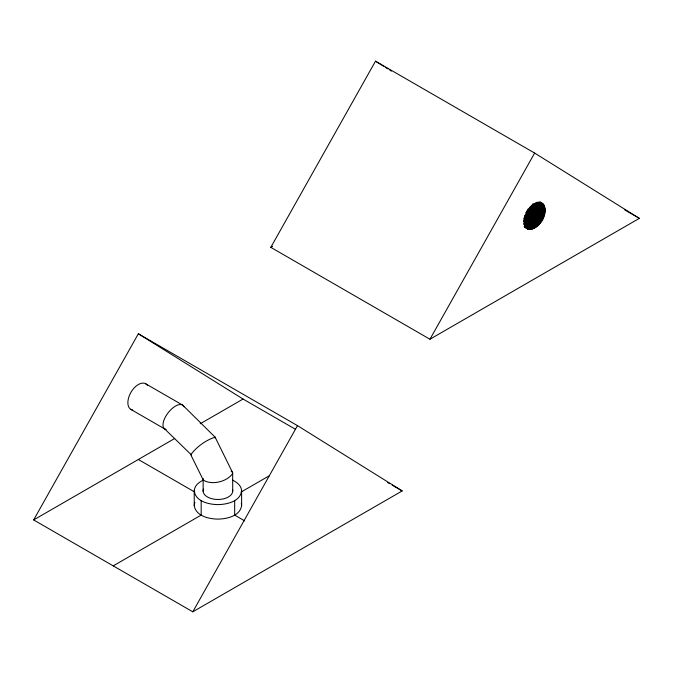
<?xml version="1.0" encoding="UTF-8"?>
<svg xmlns="http://www.w3.org/2000/svg" width="673" height="673" viewBox="0 0 673 673"><rect width="100%" height="100%" fill="white"/><g stroke="black" fill="none" stroke-linecap="round" stroke-linejoin="round"><path stroke-width="1.01" d="M527.489 228.879C539.645 231.697 552.011 209.429 540.469 202.194M203.12 491.189L203.179 478.722M232.723 473.447C227.121 481.759 211.818 485.519 203.296 480.085L190.77 454.738C196.423 446.99 206.005 439.965 215.15 437.223L232.665 472.757L232.723 491.189M194.859 502.302L194.245 505.002A23.69 13.679 0 0 0 194.245 505.86C196.036 515.964 208.42 518.816 217.177 519.102A23.69 13.679 0 0 0 218.666 519.102C227.398 518.816 239.84 515.964 241.599 505.86A23.69 13.679 0 0 0 241.599 505.002L241.321 503.286M215.024 437.938L215.15 437.223M33.65 519.935L138.344 333.766L297.491 425.647L402.193 490.92L192.798 611.816L33.65 519.935L174.761 438.46M270.807 247.353L375.5 61.184L534.648 153.065L639.35 218.346L429.954 339.234L270.807 247.353L272.632 246.301M192.798 611.816L297.491 425.647M429.954 339.234L534.648 153.065M541.815 202.977C530.055 200.562 519.043 219.634 527.018 228.61M203.599 480.026C199.258 481.918 194.623 485.384 194.245 490.491A23.69 13.679 0 0 0 194.245 491.349C196.036 501.452 208.42 504.313 217.177 504.59A23.69 13.679 0 0 0 218.666 504.59C227.398 504.313 239.84 501.452 241.599 491.349A23.69 13.679 0 0 0 241.599 490.491C241.228 485.46 236.711 482.019 232.446 480.11M200.26 423.746L243.046 399.039L295.489 429.324M113.224 565.875L201.168 515.097L201.168 500.594M241.018 492.089L269.124 475.87M191.41 454.906L164.49 428.743M624.796 209.942L639.35 218.346M539.998 201.984L543.128 203.927M539.855 202.245L543.49 204.348M539.283 202.178L543.826 204.802M538.669 202.152L544.129 205.307M538.021 202.178L544.39 205.854M537.332 202.237L544.608 206.443M536.608 202.346L544.794 207.065M535.843 202.472L544.937 207.721M535.952 203.162L545.046 208.411M535.094 203.355L545.105 209.135M534.202 203.591L545.122 209.892M533.277 203.826L545.105 210.649M532.309 204.087L545.046 211.44M532.2 204.912L544.937 212.256M532.057 205.728L544.794 213.072M530.963 206.039L544.608 213.913M530.745 206.88L544.39 214.754M529.575 207.2L544.129 215.604M529.281 208.058L543.826 216.454M528.944 208.899L543.49 217.295M527.666 209.21L543.128 218.136M528.17 210.573L542.724 218.969M526.824 210.868L542.287 219.793M526.362 211.675L541.815 220.601M525.865 212.466L541.328 221.392M526.252 213.753L540.806 222.157M525.706 214.494L540.259 222.898M525.15 215.209L539.696 223.604M524.561 215.89L539.115 224.294M524.864 217.068L538.509 224.942M524.25 217.673L537.887 225.556M523.611 218.254L537.256 226.136M523.888 219.314L536.617 226.666M524.141 220.34L535.96 227.171M523.485 220.786L535.313 227.609M523.737 221.72L534.648 228.021M523.989 222.595L533.992 228.374M524.25 223.428L533.344 228.677M523.594 223.68L532.688 228.929M523.863 224.412L532.049 229.14M525.049 225.615L531.418 229.291M524.427 225.724L530.795 229.4M524.738 226.296L530.189 229.443M524.149 226.288L529.609 229.434M524.494 226.751L529.045 229.375M524.36 226.868L528.498 229.257M525.251 227.524L527.977 229.098M387.724 482.575L389.532 483.618M392.25 485.183L402.193 490.92M145.511 383.677L182.585 405.079M130.713 409.31L165.222 429.231M138.352 459.491L194.8 492.081M244.686 520.885L234.675 515.097L234.675 500.594M231.117 471.075L232.547 472.438M375.5 61.184L383.484 66.164M385.259 67.266L387.926 68.924M389.701 70.034L391.476 71.136M138.344 333.766L243.046 399.039M182.93 405.348L215.057 437.13M203.296 480.085L203.12 479.075M241.615 490.92L241.615 505.431M194.228 490.92L194.228 505.431M132.732 410.076A14.806 8.547 -60 0 1 130.713 392.754A14.806 8.547 -60 0 1 146.815 384.628M147.185 385.04A14.806 8.547 -60 0 1 147.522 385.503M166.105 429.509A14.924 7.016 -52.1 0 1 168.309 412.549A14.924 7.016 -52.1 0 1 184.007 406.82M232.547 489.582A14.806 8.547 0 0 1 217.455 499.467A14.806 8.547 0 0 1 203.473 489.061"/></g></svg>
